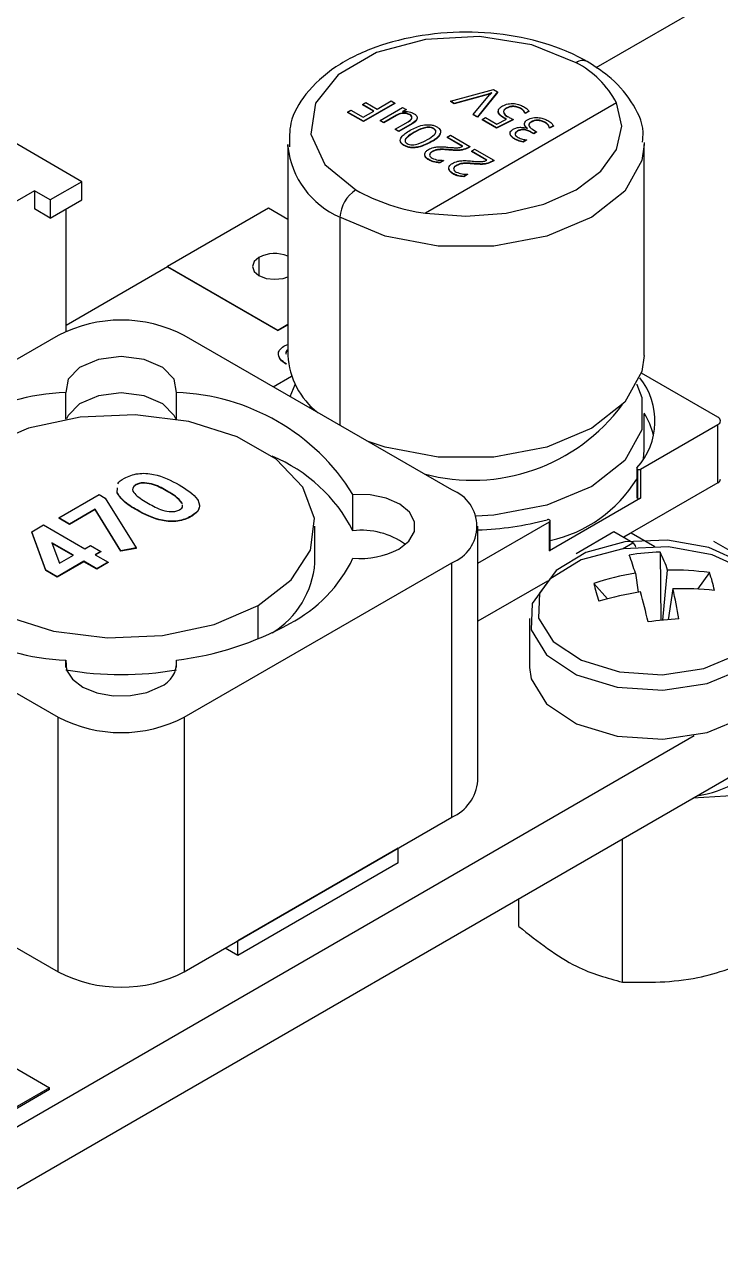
# Model space of a CAD drawing. Header units: millimetres. Extents: x 53 to 380, y 29 to 265.
# Drawn here: x 339 to 346.81, y 99.61 to 113.39 of the extents above; entities that cross this region are included whole.
import ezdxf

# ---------------------------------------------------------------- set-up
doc = ezdxf.new("R2010")
doc.units = ezdxf.units.MM

msp = doc.modelspace()

# ---------------------------------------------------------------- linework, layer by layer
at = {"color": 7, "linetype": 'Continuous', "lineweight": 25}
for p, q in [((345.413, 112.9104), (360.4805, 121.6086)), ((345.413, 112.9104), (358.3591, 120.384)), ((339.6383, 111.6301), (337.9412, 112.6098)), ((343.7765, 112.5343), (344.2603, 112.6632)), ((344.2, 112.6129), (343.8209, 112.5087)), ((344.2, 112.6088), (343.8209, 112.5046)), ((344.3057, 112.6371), (344.0797, 112.3593)), ((344.3057, 112.633), (344.0797, 112.3552)), ((344.2, 112.6129), (344.2, 112.6088)), ((344.2409, 112.626), (344.2399, 112.6266)), ((344.2399, 112.6266), (344.2399, 112.6252)), ((344.2603, 112.6632), (344.3057, 112.6371)), ((344.3057, 112.6371), (344.3057, 112.633)), ((342.7902, 112.4965), (342.8274, 112.518)), ((342.9173, 112.4232), (342.7902, 112.4965)), ((342.7902, 112.4965), (342.7902, 112.4925)), ((342.9138, 112.4212), (342.7902, 112.4925)), ((343.1539, 112.5122), (342.8003, 112.3081)), ((343.1539, 112.5081), (342.8003, 112.304)), ((342.8274, 112.518), (342.9545, 112.4447)), ((342.9545, 112.4447), (343.1127, 112.536)), ((343.1127, 112.536), (343.1539, 112.5122)), ((343.1539, 112.5122), (343.1539, 112.5081)), ((345.6414, 112.5148), (343.496, 111.2763)), ((343.8209, 112.5087), (343.7765, 112.5343)), ((343.7765, 112.5343), (343.7765, 112.5302)), ((343.8209, 112.5046), (343.7765, 112.5302)), ((343.8209, 112.5087), (343.8209, 112.5046)), ((344.0338, 112.3858), (344.2167, 112.6038)), ((342.6217, 112.4112), (342.659, 112.4327)), ((342.6217, 112.4112), (342.6217, 112.4071)), ((342.8003, 112.3081), (342.6217, 112.4112)), ((342.8003, 112.304), (342.6217, 112.4071)), ((342.659, 112.4327), (342.7963, 112.3534)), ((342.7963, 112.3534), (342.9173, 112.4232)), ((342.9887, 112.3175), (343.24, 112.4625)), ((343.1738, 112.3778), (343.029, 112.2942)), ((343.1738, 112.3738), (343.029, 112.2902)), ((343.1738, 112.3778), (343.1738, 112.3738)), ((343.24, 112.4625), (343.2802, 112.4393)), ((343.2802, 112.4393), (343.2405, 112.4164)), ((343.2405, 112.4164), (343.2415, 112.4158)), ((343.2802, 112.4352), (343.2475, 112.4163)), ((343.2802, 112.4393), (343.2802, 112.4352)), ((343.3198, 112.3842), (343.3198, 112.3801)), ((344.0338, 112.3858), (344.0338, 112.3817)), ((344.0797, 112.3593), (344.0338, 112.3858)), ((344.0797, 112.3552), (344.0338, 112.3817)), ((344.0797, 112.3593), (344.0797, 112.3552)), ((344.1324, 112.3289), (344.1696, 112.3504)), ((344.1696, 112.3504), (344.2974, 112.2766)), ((344.2974, 112.2766), (344.4081, 112.3322)), ((344.3745, 112.3502), (344.3745, 112.3462)), ((344.4046, 112.4571), (344.4046, 112.453)), ((344.566, 112.4546), (344.566, 112.4505)), ((344.6575, 112.4228), (344.616, 112.3988)), ((344.6575, 112.4187), (344.616, 112.3947)), ((344.616, 112.3988), (344.616, 112.3947)), ((344.6575, 112.4228), (344.6575, 112.4187)), ((342.8003, 112.3081), (342.8003, 112.304)), ((343.029, 112.2942), (342.9887, 112.3175)), ((342.9887, 112.3175), (342.9887, 112.3134)), ((343.029, 112.2902), (342.9887, 112.3134)), ((343.029, 112.2942), (343.029, 112.2902)), ((343.1573, 112.2202), (343.3011, 112.3032)), ((343.1973, 112.1971), (343.1573, 112.2202)), ((343.1573, 112.2202), (343.1573, 112.2161)), ((343.1973, 112.193), (343.1573, 112.2161)), ((343.3467, 112.2834), (343.1973, 112.1971)), ((343.3467, 112.2793), (343.1973, 112.193)), ((343.1973, 112.1971), (343.1973, 112.193)), ((343.3467, 112.2834), (343.3467, 112.2793)), ((343.5896, 112.2285), (343.5896, 112.2244)), ((344.295, 112.235), (344.1324, 112.3289)), ((344.1324, 112.3289), (344.1324, 112.3248)), ((344.295, 112.2309), (344.1324, 112.3248)), ((344.4821, 112.3291), (344.295, 112.235)), ((344.4821, 112.3251), (344.295, 112.2309)), ((344.295, 112.235), (344.295, 112.2309)), ((344.4821, 112.3291), (344.4821, 112.3251)), ((344.5322, 112.2), (344.5322, 112.1959)), ((344.6402, 112.2289), (344.6412, 112.2295)), ((344.6877, 112.3045), (344.6877, 112.3004)), ((344.7154, 112.2072), (344.7445, 112.1903)), ((344.8377, 112.2977), (344.8377, 112.2936)), ((344.9332, 112.2587), (344.8913, 112.2345)), ((344.9332, 112.2546), (344.8913, 112.2304)), ((344.8913, 112.2345), (344.8913, 112.2304)), ((344.9332, 112.2587), (344.9332, 112.2546)), ((343.3703, 112.186), (343.3703, 112.1819)), ((343.5628, 112.0801), (343.5628, 112.076)), ((343.7424, 112.1295), (343.7796, 112.151)), ((343.9175, 112.0284), (343.7424, 112.1295)), ((343.7424, 112.1295), (343.7424, 112.1254)), ((343.9133, 112.0267), (343.7424, 112.1254)), ((343.7796, 112.151), (343.9967, 112.0257)), ((344.4954, 112.1139), (344.4954, 112.1098)), ((344.6312, 112.1), (344.5944, 112.0787)), ((344.6312, 112.0959), (344.5944, 112.0746)), ((344.5944, 112.0787), (344.5944, 112.0746)), ((344.6312, 112.1), (344.6312, 112.0959)), ((344.712, 112.1715), (344.6843, 112.1875)), ((344.6843, 112.1875), (344.6843, 112.1834)), ((344.712, 112.1674), (344.6843, 112.1834)), ((344.7445, 112.1903), (344.712, 112.1715)), ((344.7445, 112.1862), (344.712, 112.1674)), ((344.712, 112.1715), (344.712, 112.1674)), ((344.7445, 112.1903), (344.7445, 112.1862)), ((345.9514, 112.0708), (345.9518, 112.0475)), ((341.9518, 112.0475), (341.9518, 109.6795)), ((341.9522, 112.0243), (341.9518, 112.0475)), ((343.2559, 112.0397), (343.2559, 112.0357)), ((343.5737, 111.9693), (343.5737, 111.9652)), ((343.7453, 111.9907), (343.7453, 111.9866)), ((343.9967, 112.0257), (343.9793, 112.0156)), ((343.9967, 112.0216), (343.9793, 112.0115)), ((343.9793, 112.0156), (343.9793, 112.0115)), ((343.9967, 112.0257), (343.9967, 112.0216)), ((344.0122, 111.9737), (344.0494, 111.9952)), ((344.1874, 111.8726), (344.0122, 111.9737)), ((344.0122, 111.9737), (344.0122, 111.9697)), ((344.1832, 111.871), (344.0122, 111.9697)), ((344.0494, 111.9952), (344.2665, 111.8699)), ((345.9518, 109.6795), (345.9518, 112.0475)), ((343.5357, 111.8782), (343.5357, 111.8741)), ((343.6992, 111.8698), (343.6575, 111.8457)), ((343.6992, 111.8657), (343.6575, 111.8416)), ((343.6575, 111.8457), (343.6575, 111.8416)), ((343.6992, 111.8698), (343.6992, 111.8657)), ((343.8436, 111.8135), (343.8436, 111.8095)), ((344.0151, 111.8349), (344.0151, 111.8309)), ((344.2665, 111.8699), (344.2491, 111.8598)), ((344.2665, 111.8658), (344.2491, 111.8557)), ((344.2491, 111.8598), (344.2491, 111.8557)), ((344.2665, 111.8699), (344.2665, 111.8658)), ((343.8055, 111.7224), (343.8055, 111.7184)), ((343.969, 111.714), (343.9273, 111.6899)), ((343.969, 111.7099), (343.9273, 111.6858)), ((343.9273, 111.6899), (343.9273, 111.6858)), ((343.969, 111.714), (343.969, 111.7099)), ((339.108, 111.5281), (336.4563, 109.9973)), ((339.2848, 111.426), (339.108, 111.5281)), ((339.108, 111.5281), (339.108, 111.3239)), ((339.6383, 111.6301), (339.2848, 111.426)), ((339.6383, 111.426), (339.6383, 111.6301)), ((339.2848, 111.426), (339.2848, 111.2219)), ((339.2848, 111.2219), (339.6383, 111.426)), ((339.2848, 111.2219), (339.108, 111.3239)), ((339.4615, 109.9496), (339.4615, 111.3239)), ((341.7333, 111.3315), (340.6019, 110.6784)), ((341.9518, 111.2054), (341.7333, 111.3315)), ((340.6019, 110.6784), (341.8394, 109.964)), ((340.6019, 110.6784), (340.6019, 110.6743)), ((340.6019, 110.6743), (339.4615, 110.016)), ((340.6019, 110.6743), (341.8394, 109.96)), ((341.8394, 109.964), (341.9518, 110.029)), ((341.8394, 109.96), (341.9518, 110.0249)), ((339.3741, 109.9047), (336.3688, 108.1699)), ((343.7935, 108.1699), (340.7883, 109.9047)), ((341.8394, 109.964), (341.8394, 109.96)), ((341.9223, 109.7931), (341.9518, 109.8043)), ((341.9346, 109.586), (341.9346, 109.5819)), ((341.7875, 109.3279), (341.993, 109.4465)), ((346.7803, 108.9855), (345.922, 109.4809)), ((341.9793, 109.2171), (342.0335, 109.3529)), ((339.4604, 108.9651), (339.4604, 109.2638)), ((340.7019, 108.9651), (340.7019, 109.2638)), ((345.9518, 108.618), (345.9518, 109.0263)), ((345.9122, 108.4027), (346.7803, 108.9038)), ((346.7803, 108.2506), (346.7803, 108.9038)), ((345.9444, 108.5183), (345.9518, 108.618)), ((345.8695, 108.4129), (345.8695, 108.0863)), ((345.8769, 108.4027), (345.8769, 108.0761)), ((345.9122, 108.4027), (345.9122, 108.0761)), ((340.248, 108.2303), (340.248, 108.2262)), ((346.7803, 108.2506), (345.7196, 107.6383)), ((339.3812, 107.8555), (339.8345, 108.1172)), ((339.8345, 108.1172), (339.9004, 108.0792)), ((339.9004, 108.0792), (340.2478, 107.5185)), ((340.0341, 108.1423), (340.0399, 108.1931)), ((340.0341, 108.1382), (340.0399, 108.189)), ((340.0341, 108.1423), (340.0341, 108.1382)), ((340.6054, 108.1537), (340.6054, 108.1496)), ((342.6831, 107.7117), (342.6831, 108.12)), ((345.9122, 108.0761), (344.8906, 107.4863)), ((339.7886, 107.9546), (339.4991, 107.7875)), ((339.7886, 107.9505), (339.4991, 107.7834)), ((340.0787, 107.4862), (339.7886, 107.9546)), ((339.7886, 107.9546), (339.7886, 107.9505)), ((340.0787, 107.4822), (339.7886, 107.9505)), ((340.2585, 107.9457), (340.2585, 107.9416)), ((340.7664, 108.0204), (340.7664, 108.0164)), ((340.7704, 107.9867), (340.7689, 107.9981)), ((339.4991, 107.7875), (339.3812, 107.8555)), ((339.3812, 107.8555), (339.3812, 107.8514)), ((339.4991, 107.7834), (339.3812, 107.8514)), ((339.4991, 107.7875), (339.4991, 107.7834)), ((340.865, 107.8747), (340.865, 107.8706)), ((344.0864, 107.3487), (344.8906, 107.8129)), ((344.8906, 107.4863), (344.8906, 107.8129)), ((344.8979, 107.4965), (344.8979, 107.8232)), ((339.0767, 107.7006), (339.209, 107.777)), ((339.2346, 107.2703), (339.0767, 107.7006)), ((339.0767, 107.7006), (339.0767, 107.6966)), ((339.2346, 107.2662), (339.0767, 107.6966)), ((339.209, 107.777), (339.6713, 107.5101)), ((342.2562, 107.3534), (342.2562, 107.7617)), ((344.0864, 104.9038), (344.0864, 107.7617)), ((345.6135, 107.6995), (345.1893, 107.4546)), ((345.8257, 107.5771), (345.6135, 107.6995)), ((345.7196, 107.6383), (345.808, 107.6893)), ((345.808, 107.6893), (346.0737, 107.5359)), ((339.5444, 107.4368), (339.3038, 107.5758)), ((339.3038, 107.5758), (339.3879, 107.3465)), ((339.5409, 107.4348), (339.3057, 107.5706)), ((339.6713, 107.5101), (339.7348, 107.5467)), ((339.7348, 107.5467), (339.8526, 107.4787)), ((340.2478, 107.5185), (340.0787, 107.4862)), ((340.2478, 107.5144), (340.0787, 107.4822)), ((340.2478, 107.5185), (340.2478, 107.5144)), ((346.7324, 107.5952), (346.9421, 107.4741)), ((339.3879, 107.3465), (339.5444, 107.4368)), ((339.8526, 107.4787), (339.7892, 107.4421)), ((339.7892, 107.4421), (339.9342, 107.3583)), ((339.8526, 107.4746), (339.7927, 107.44)), ((339.8526, 107.4787), (339.8526, 107.4746)), ((340.0787, 107.4862), (340.0787, 107.4822)), ((346.1316, 107.4715), (346.1388, 106.7054)), ((336.3688, 107.3535), (339.3741, 105.6186)), ((339.3631, 107.1961), (339.2346, 107.2703)), ((339.2346, 107.2703), (339.2346, 107.2662)), ((339.3631, 107.192), (339.2346, 107.2662)), ((339.6623, 107.3688), (339.3631, 107.1961)), ((339.6623, 107.3647), (339.3631, 107.192)), ((339.8073, 107.2851), (339.6623, 107.3688)), ((339.6623, 107.3688), (339.6623, 107.3647)), ((339.8073, 107.281), (339.6623, 107.3647)), ((339.9342, 107.3583), (339.8073, 107.2851)), ((339.9342, 107.3543), (339.8073, 107.281)), ((339.8073, 107.2851), (339.8073, 107.281)), ((339.9342, 107.3583), (339.9342, 107.3543)), ((340.7883, 105.6186), (343.7935, 107.3535)), ((343.7935, 104.4956), (343.7935, 107.3535)), ((345.8536, 107.2343), (345.8834, 107.0206)), ((346.1611, 106.7076), (346.216, 107.2684)), ((346.6849, 107.2415), (346.5499, 107.0576)), ((339.3631, 107.1961), (339.3631, 107.192)), ((344.8657, 107.1453), (344.0864, 106.6954)), ((345.3875, 107.1196), (345.5416, 106.9479)), ((346.275, 107.0592), (346.2205, 106.713)), ((344.6643, 106.7277), (344.6643, 106.1779)), ((333.9728, 97.479), (349.2463, 106.2962)), ((339.4604, 106.1753), (339.4604, 106.2596)), ((340.7019, 106.1753), (340.7019, 106.2596)), ((339.3741, 102.7607), (339.3741, 105.6186)), ((340.7883, 105.6186), (340.7883, 102.7607)), ((335.1042, 98.8262), (346.513, 105.4124)), ((347.2291, 104.7536), (346.4978, 104.7095)), ((340.7883, 102.7607), (343.7935, 104.4956)), ((345.7094, 102.6451), (345.7094, 104.2544)), ((337.0765, 104.0871), (339.3741, 102.7607)), ((343.1924, 104.1486), (341.3893, 103.1077)), ((343.1924, 103.9853), (343.1924, 104.1486)), ((343.1924, 103.9853), (341.3893, 102.9444)), ((344.5446, 103.2699), (344.5446, 103.582)), ((341.3893, 102.9444), (341.3893, 103.1077)), ((341.3893, 102.9444), (341.2479, 103.026)), ((338.8451, 101.7079), (339.2761, 101.4591)), ((339.2761, 101.4591), (338.3922, 100.9489)), ((339.2761, 101.4387), (339.2761, 101.4591)), ((339.2761, 101.4387), (338.3922, 100.9284))]:
    msp.add_line(p, q, dxfattribs=at)
at = {"color": 8, "linetype": 'Continuous', "lineweight": 25}
for p, q in [((342.5376, 111.2311), (342.5376, 108.8949)), ((341.6272, 110.7804), (341.6272, 110.5763)), ((345.872, 109.3565), (345.872, 109.3494)), ((342.2143, 109.0815), (342.1943, 109.1285)), ((345.7084, 107.5094), (345.8257, 107.5771)), ((341.6191, 106.4982), (341.6191, 106.8738))]:
    msp.add_line(p, q, dxfattribs=at)
at = {"color": 7, "linetype": 'Continuous', "lineweight": 25, "flags": 128}
for points in [[(345.1893, 112.966), (344.6914, 113.1672), (344.1044, 113.2581), (343.4989, 113.2275), (342.9481, 113.0792), (342.5183, 112.8311), (342.2615, 112.5131), (342.2085, 112.1636), (342.3658, 111.8247), (342.7144, 111.5373)], [(343.496, 111.2763), (343.9496, 111.2414), (344.4033, 111.2756), (344.8262, 111.3765), (345.1893, 111.5373), (345.4678, 111.7469), (345.6426, 111.991), (345.7018, 112.253), (345.6414, 112.5148)], [(341.6272, 110.7804), (341.573, 110.7336), (341.554, 110.6784), (341.573, 110.6232), (341.6272, 110.5763), (341.7083, 110.5451), (341.804, 110.5341), (341.8997, 110.5451), (341.9518, 110.562)], [(340.7019, 109.2638), (340.6773, 109.4142), (340.5482, 109.5457), (340.3371, 109.6351), (340.0812, 109.6667), (339.8252, 109.6351), (339.6141, 109.5457), (339.485, 109.4142), (339.4604, 109.2638)], [(345.9518, 109.6795), (345.9272, 109.4989), (345.7339, 109.1554), (345.3661, 108.8631), (344.8598, 108.6508), (344.2647, 108.5392), (343.639, 108.5392), (343.0439, 108.6508), (342.8425, 108.7189)], [(345.8701, 109.3529), (345.9272, 109.2069), (345.9272, 108.8457), (345.7339, 108.5021), (345.3661, 108.2099), (344.8598, 107.9976), (344.2647, 107.886), (344.0674, 107.8737)], [(340.6948, 108.9663), (340.6773, 109.0059), (340.5482, 109.1374), (340.3371, 109.2268), (340.0812, 109.2584), (339.8252, 109.2268), (339.6141, 109.1374), (339.485, 109.0059), (339.4676, 108.9663)], [(341.6191, 106.8738), (341.9901, 107.1599), (342.2065, 107.4948), (342.2506, 107.8512), (342.119, 108.2005), (341.8223, 108.5141), (341.3846, 108.7668), (340.8412, 108.9381), (340.2363, 109.0141), (339.6188, 108.9886), (339.0388, 108.8637), (338.5432, 108.6495)], [(338.5432, 108.6495), (338.1722, 108.3634), (337.9559, 108.0286), (337.9117, 107.6721), (338.0433, 107.3229), (338.34, 107.0092), (338.7777, 106.7565), (339.3211, 106.5852), (339.926, 106.5093), (340.5435, 106.5348), (341.1235, 106.6597), (341.6191, 106.8738)], [(345.872, 108.4191), (345.8706, 108.4171), (345.8698, 108.4149), (345.8696, 108.4127), (345.8699, 108.4105), (345.8709, 108.4083), (345.8724, 108.4063), (345.8744, 108.4044), (345.8769, 108.4027)], [(343.1981, 107.5065), (343.3116, 107.5963), (343.3725, 107.7017), (343.3749, 107.8128), (343.3186, 107.919), (343.209, 108.0103), (343.0565, 108.0781), (342.8755, 108.1158), (342.6831, 108.12)], [(344.8906, 107.8129), (344.8956, 107.8171), (344.8978, 107.8219), (344.897, 107.8269), (344.8933, 107.8315), (344.8872, 107.835), (344.8793, 107.8371), (344.8706, 107.8375), (344.8622, 107.8362)], [(344.6825, 106.5979), (344.857, 106.3185), (345.1946, 106.0944), (345.6497, 105.9558), (346.1607, 105.9215), (346.6588, 105.996), (347.0765, 106.1694), (347.3575, 106.4182), (347.4639, 106.7088), (347.3813, 107.0019), (347.1208, 107.258), (346.7176, 107.4426), (346.2262, 107.5305), (345.7129, 107.5101), (345.2471, 107.384), (344.8917, 107.1692), (344.6946, 106.8949), (344.6825, 106.5979)], [(344.7667, 106.7309), (344.9306, 106.4685), (345.2476, 106.258), (345.675, 106.1279), (346.1548, 106.0956), (346.6225, 106.1656), (347.0148, 106.3284), (347.2787, 106.5621), (347.3786, 106.8349), (347.301, 107.1102), (347.0564, 107.3507), (346.6778, 107.524), (346.2163, 107.6066), (345.7343, 107.5874), (345.2969, 107.469), (344.9631, 107.2673), (344.7781, 107.0097), (344.7667, 106.7309)], [(339.4604, 106.2596), (339.4677, 106.1485), (339.533, 106.0441), (339.6504, 105.956), (339.8086, 105.8927), (339.9927, 105.8603), (340.1851, 105.8616), (340.3677, 105.8968), (340.5231, 105.9623)], [(344.6643, 106.1779), (344.6825, 106.0481), (344.857, 105.7687), (345.1946, 105.5446), (345.6497, 105.406), (346.1607, 105.3717), (346.6588, 105.4462), (347.0765, 105.6196), (347.3575, 105.8684), (347.4639, 106.159), (347.4643, 106.1779)]]:
    msp.add_lwpolyline(points, dxfattribs=at)
at = {"color": 8, "linetype": 'Continuous', "lineweight": 25, "flags": 128}
msp.add_lwpolyline([(345.9518, 112.0475), (345.9272, 111.8669), (345.7339, 111.5233), (345.3661, 111.2311), (344.8598, 111.0188), (344.2647, 110.9072), (343.639, 110.9072), (343.0439, 111.0188), (342.5376, 111.2311)], dxfattribs=at)
at = {"color": 8, "linetype": 'Continuous', "lineweight": 25}
for centre, radius, start, end in [((345.2625, 112.8638), 0.1258, 65.7095, 125.61486), ((342.9261, 112.1304), 0.9796, 186.22108, 246.6364), ((344.0235, 110.3758), 2.0972, 255.02698, 323.5033)]:
    msp.add_arc(centre, radius, start, end, dxfattribs=at)
at = {"color": 7, "linetype": 'Continuous', "lineweight": 25}
for centre, radius, start, end in [((344.69, 112.0136), 1.0754, 27.7826, 62.33766), ((342.9214, 111.2136), 0.3842, 122.60562, 177.39438), ((343.8144, 113.5304), 2.2765, 241.10542, 261.95977), ((341.8052, 110.4329), 0.3905, 67.94, 117.11621), ((340.0812, 108.54), 1.537, 62.60968, 117.39032), ((342.8238, 109.7286), 0.8734, 183.21814, 232.13079), ((345.294, 108.943), 0.7801, 317.80995, 38.53459), ((339.544, 106.8311), 2.4341, 91.96706, 148.02756), ((340.6183, 106.8311), 2.4341, 31.97242, 88.03296), ((345.2339, 108.5814), 0.848, 13.63941, 32.15014), ((346.7648, 108.9447), 0.0437, 290.78199, 69.21986), ((341.0945, 106.8987), 1.7846, 27.10369, 67.48653), ((345.8946, 108.4368), 0.0384, 242.60861, 297.39386), ((344.5603, 109.106), 1.5426, 282.64287, 328.07446), ((346.7595, 108.2964), 0.0503, 294.37212, 354.30644), ((343.6385, 107.7617), 0.4366, 290.78336, 69.21664), ((345.8819, 108.0874), 0.0124, 185.16608, 246.17202), ((345.8946, 108.1102), 0.0384, 242.60861, 297.39386), ((343.9689, 111.1639), 3.4456, 271.95383, 285.02641), ((342.7799, 106.8812), 0.8362, 53.98695, 96.6412), ((345.7828, 107.5112), 0.0786, 11.82658, 56.98673), ((339.544, 108.6922), 2.4341, 211.97241, 268.03296), ((341.2353, 108.0947), 1.6045, 297.3609, 334.47488), ((342.7649, 108.3316), 0.9318, 264.96458, 297.70124), ((344.8861, 107.4973), 0.0119, 292.44239, 356.23903), ((346.1736, 105.1683), 2.3036, 91.04534, 99.68801), ((342.7931, 106.3358), 3.1897, 16.36142, 20.23507), ((345.0253, 106.8924), 1.2486, 17.52217, 27.62986), ((341.2466, 107.4297), 1.0125, 301.6504, 355.67864), ((346.3083, 104.3825), 2.8879, 99.05813, 108.59326), ((346.2962, 104.565), 2.7045, 81.73765, 91.69926), ((345.662, 106.8455), 1.0969, 10.32035, 21.16485), ((347.4385, 107.5901), 2.1042, 192.91884, 198.56578), ((346.4122, 103.6964), 3.366, 98.53478, 106.72048), ((333.1597, 103.6324), 13.1965, 13.39766, 14.89793), ((346.3948, 103.982), 3.0795, 83.54256, 92.22938), ((341.6436, 105.9527), 4.7617, 9.30362, 13.43612), ((346.8415, 99.5572), 7.1827, 93.98194, 96.75141), ((340.2735, 109.7608), 3.5273, 276.97635, 298.79867), ((340.0812, 109.7972), 3.6996, 260.34118, 279.65875), ((340.4102, 106.2326), 0.293, 292.67397, 5.28215), ((340.0812, 106.9833), 1.537, 242.60963, 297.39037), ((346.3513, 106.0036), 1.2823, 278.60584, 321.38878), ((343.5859, 104.9537), 0.5029, 294.37409, 354.30583), ((340.0812, 104.1254), 1.537, 242.60963, 297.39037)]:
    msp.add_arc(centre, radius, start, end, dxfattribs=at)
for points, knots in [([(345.3143, 112.9784), (345.2375, 113.0187), (345.0166, 113.1348), (344.5809, 113.2622), (344.0214, 113.3234), (343.4544, 113.2863), (342.9251, 113.1537), (342.4699, 112.9306), (342.1496, 112.6377), (341.965, 112.3202), (341.9688, 112.1105), (341.9704, 112.0202)], [0, 0, 0, 0, 0.06556514, 0.1885822, 0.31133247, 0.43400873, 0.55724722, 0.68178316, 0.80826404, 0.91735441, 1, 1, 1, 1]), ([(345.9333, 112.0748), (345.9373, 112.1123), (345.9544, 112.27), (345.8189, 112.5376), (345.5951, 112.7993), (345.3942, 112.9274), (345.3143, 112.9784)], [0, 0, 0, 0, 0.1042049, 0.4394053, 0.7767673, 1, 1, 1, 1]), ([(344.2399, 112.6266), (344.2328, 112.6237), (344.2201, 112.6186), (344.2061, 112.6146), (344.2, 112.6129)], [0, 0, 0, 0, 0.5599624, 1, 1, 1, 1]), ([(344.2336, 112.6201), (344.2285, 112.6181), (344.2178, 112.6138), (344.2061, 112.6105), (344.2, 112.6088)], [0, 0, 0, 0, 0.4745409, 1, 1, 1, 1]), ([(344.2167, 112.6038), (344.2207, 112.6081), (344.2279, 112.6159), (344.2369, 112.6229), (344.2409, 112.626)], [0, 0, 0, 0, 0.55982133, 1, 1, 1, 1]), ([(344.3745, 112.3502), (344.3588, 112.3606), (344.3275, 112.3813), (344.3096, 112.4197), (344.3247, 112.455), (344.3491, 112.4715), (344.3613, 112.4797)], [0, 0, 0, 0, 0.2806864, 0.5598326, 0.7795376, 1, 1, 1, 1]), ([(344.3613, 112.4797), (344.3811, 112.4888), (344.4205, 112.5071), (344.494, 112.5093), (344.5547, 112.4957), (344.5842, 112.4806), (344.599, 112.4731)], [0, 0, 0, 0, 0.2795857, 0.5584476, 0.7790218, 1, 1, 1, 1]), ([(344.566, 112.4546), (344.5529, 112.4609), (344.5268, 112.4736), (344.4784, 112.4789), (344.4352, 112.4722), (344.4148, 112.4621), (344.4046, 112.4571)], [0, 0, 0, 0, 0.2802606, 0.559381, 0.7794519, 1, 1, 1, 1]), ([(344.566, 112.4505), (344.5529, 112.4568), (344.5268, 112.4696), (344.4784, 112.4748), (344.4352, 112.4681), (344.4148, 112.458), (344.4046, 112.453)], [0, 0, 0, 0, 0.2802606, 0.559381, 0.7794519, 1, 1, 1, 1]), ([(344.599, 112.4731), (344.613, 112.4648), (344.638, 112.4501), (344.6516, 112.4311), (344.6575, 112.4228)], [0, 0, 0, 0, 0.56084849, 1, 1, 1, 1]), ([(343.3198, 112.3842), (343.3074, 112.3897), (343.2828, 112.4006), (343.2377, 112.4003), (343.2008, 112.3918), (343.1828, 112.3825), (343.1738, 112.3778)], [0, 0, 0, 0, 0.27907253, 0.55839983, 0.77893849, 1, 1, 1, 1]), ([(343.3198, 112.3801), (343.3074, 112.3856), (343.2828, 112.3965), (343.2377, 112.3962), (343.2008, 112.3877), (343.1828, 112.3784), (343.1738, 112.3738)], [0, 0, 0, 0, 0.27907253, 0.55839983, 0.77893849, 1, 1, 1, 1]), ([(343.2415, 112.4158), (343.2537, 112.4173), (343.278, 112.4202), (343.3231, 112.4157), (343.3481, 112.4038), (343.3634, 112.3966)], [0, 0, 0, 0, 0.2807686, 0.5610597, 1, 1, 1, 1]), ([(343.3011, 112.3032), (343.3113, 112.3096), (343.3317, 112.3223), (343.3492, 112.3453), (343.3433, 112.3686), (343.3276, 112.379), (343.3198, 112.3842)], [0, 0, 0, 0, 0.2812734, 0.5607278, 0.7797573, 1, 1, 1, 1]), ([(343.3011, 112.2991), (343.3118, 112.3054), (343.332, 112.3173), (343.3401, 112.3333), (343.344, 112.3408)], [0, 0, 0, 0, 0.5310526, 1, 1, 1, 1]), ([(343.3428, 112.3541), (343.3424, 112.3573), (343.3409, 112.3675), (343.3283, 112.375), (343.3198, 112.3801)], [0, 0, 0, 0, 0.3183434, 1, 1, 1, 1]), ([(343.3634, 112.3966), (343.3728, 112.3906), (343.3916, 112.3785), (343.4067, 112.3552), (343.4012, 112.319), (343.3692, 112.2981), (343.3467, 112.2834)], [0, 0, 0, 0, 0.1876211, 0.3746024, 0.5613579, 1, 1, 1, 1]), ([(343.4013, 112.3336), (343.4011, 112.3313), (343.3993, 112.31), (343.3715, 112.2938), (343.3467, 112.2793)], [0, 0, 0, 0, 0.1083714, 1, 1, 1, 1]), ([(344.3745, 112.3462), (344.3593, 112.3565), (344.329, 112.377), (344.3093, 112.4085), (344.3175, 112.4246), (344.319, 112.4276)], [0, 0, 0, 0, 0.4499179, 0.8973669, 1, 1, 1, 1]), ([(344.4046, 112.4571), (344.3933, 112.4491), (344.3709, 112.4332), (344.3712, 112.3942), (344.4012, 112.3741), (344.4196, 112.3618)], [0, 0, 0, 0, 0.2805568, 0.5600305, 1, 1, 1, 1]), ([(344.4046, 112.453), (344.3933, 112.445), (344.3709, 112.4291), (344.3712, 112.3902), (344.4012, 112.37), (344.4196, 112.3577)], [0, 0, 0, 0, 0.2805568, 0.5600305, 1, 1, 1, 1]), ([(344.4081, 112.3322), (344.4017, 112.3355), (344.3903, 112.3414), (344.3793, 112.3475), (344.3745, 112.3502)], [0, 0, 0, 0, 0.5600312, 1, 1, 1, 1]), ([(344.4042, 112.3302), (344.3991, 112.3328), (344.389, 112.338), (344.3793, 112.3435), (344.3745, 112.3462)], [0, 0, 0, 0, 0.50169867, 1, 1, 1, 1]), ([(344.4196, 112.3618), (344.4309, 112.3555), (344.4511, 112.3442), (344.4727, 112.3337), (344.4821, 112.3291)], [0, 0, 0, 0, 0.5600157, 1, 1, 1, 1]), ([(344.616, 112.3988), (344.6105, 112.4104), (344.6007, 112.4311), (344.5766, 112.4474), (344.566, 112.4546)], [0, 0, 0, 0, 0.5599013, 1, 1, 1, 1]), ([(344.616, 112.3947), (344.6105, 112.4063), (344.6007, 112.427), (344.5766, 112.4433), (344.566, 112.4505)], [0, 0, 0, 0, 0.5599013, 1, 1, 1, 1]), ([(344.6423, 112.3258), (344.6616, 112.3345), (344.7003, 112.3518), (344.7714, 112.3514), (344.8291, 112.3374), (344.8576, 112.3229), (344.8718, 112.3156)], [0, 0, 0, 0, 0.2791981, 0.5581294, 0.7789089, 1, 1, 1, 1]), ([(343.2559, 112.0397), (343.2465, 112.0459), (343.2279, 112.0581), (343.2132, 112.0815), (343.2132, 112.1061), (343.2375, 112.153), (343.2861, 112.1833), (343.325, 112.2075)], [0, 0, 0, 0, 0.1253052, 0.2503499, 0.37546, 0.5008109, 1, 1, 1, 1]), ([(343.325, 112.2075), (343.3685, 112.2301), (343.4337, 112.264), (343.5381, 112.2728), (343.5933, 112.2614), (343.6151, 112.2505), (343.6261, 112.245)], [0, 0, 0, 0, 0.4998262, 0.7489518, 0.8743827, 1, 1, 1, 1]), ([(343.5896, 112.2285), (343.5813, 112.2324), (343.5646, 112.2404), (343.5208, 112.2446), (343.4482, 112.2287), (343.4015, 112.2031), (343.3703, 112.186)], [0, 0, 0, 0, 0.1250083, 0.2498819, 0.4989642, 1, 1, 1, 1]), ([(343.5896, 112.2244), (343.5813, 112.2284), (343.5646, 112.2364), (343.5208, 112.2405), (343.4482, 112.2246), (343.4015, 112.199), (343.3703, 112.1819)], [0, 0, 0, 0, 0.1250083, 0.2498819, 0.4989642, 1, 1, 1, 1]), ([(343.5197, 112.1029), (343.549, 112.1207), (343.5929, 112.1474), (343.6187, 112.1894), (343.6102, 112.2142), (343.5964, 112.2237), (343.5896, 112.2285)], [0, 0, 0, 0, 0.500953, 0.7499413, 0.8748936, 1, 1, 1, 1]), ([(343.6261, 112.245), (343.6351, 112.239), (343.6531, 112.227), (343.6713, 112.1966), (343.6562, 112.1395), (343.6002, 112.1039), (343.5628, 112.0801)], [0, 0, 0, 0, 0.1255808, 0.2510151, 0.5001164, 1, 1, 1, 1]), ([(343.6113, 112.2003), (343.6105, 112.2034), (343.608, 112.2127), (343.5969, 112.2197), (343.5896, 112.2244)], [0, 0, 0, 0, 0.3369389, 1, 1, 1, 1]), ([(344.4954, 112.1139), (344.483, 112.1223), (344.4581, 112.1389), (344.444, 112.1694), (344.4527, 112.1981), (344.4718, 112.2115), (344.4813, 112.2182)], [0, 0, 0, 0, 0.28055404, 0.56008015, 0.77990191, 1, 1, 1, 1]), ([(344.4813, 112.2182), (344.4937, 112.2244), (344.5182, 112.2367), (344.5774, 112.2449), (344.6164, 112.235), (344.6402, 112.2289)], [0, 0, 0, 0, 0.2811112, 0.5611724, 1, 1, 1, 1]), ([(344.5322, 112.2), (344.5231, 112.194), (344.505, 112.1822), (344.5012, 112.159), (344.5164, 112.1405), (344.5308, 112.1315), (344.538, 112.1269)], [0, 0, 0, 0, 0.280472, 0.5581021, 0.7786787, 1, 1, 1, 1]), ([(344.5322, 112.1959), (344.522, 112.19), (344.5081, 112.182), (344.5075, 112.1711), (344.5073, 112.1682)], [0, 0, 0, 0, 0.7280114, 1, 1, 1, 1]), ([(344.6843, 112.1875), (344.6723, 112.1939), (344.6484, 112.2067), (344.6055, 112.2179), (344.5617, 112.2146), (344.542, 112.2049), (344.5322, 112.2)], [0, 0, 0, 0, 0.2813833, 0.5608775, 0.7797906, 1, 1, 1, 1]), ([(344.6843, 112.1834), (344.6723, 112.1898), (344.6484, 112.2026), (344.6055, 112.2138), (344.5617, 112.2105), (344.542, 112.2008), (344.5322, 112.1959)], [0, 0, 0, 0, 0.2813833, 0.5608775, 0.7797906, 1, 1, 1, 1]), ([(344.6412, 112.2295), (344.6315, 112.2378), (344.6123, 112.2543), (344.6052, 112.2825), (344.6161, 112.3078), (344.6335, 112.3198), (344.6423, 112.3258)], [0, 0, 0, 0, 0.28032216, 0.55976553, 0.77984393, 1, 1, 1, 1]), ([(344.6412, 112.2254), (344.6308, 112.2336), (344.6145, 112.2465), (344.6124, 112.2621), (344.6116, 112.2678)], [0, 0, 0, 0, 0.6383024, 1, 1, 1, 1]), ([(344.6877, 112.3045), (344.6772, 112.2971), (344.6614, 112.2861), (344.6571, 112.2672), (344.6649, 112.2393), (344.693, 112.2214), (344.7154, 112.2072)], [0, 0, 0, 0, 0.2496377, 0.3752404, 0.500906, 1, 1, 1, 1]), ([(344.6877, 112.3004), (344.6765, 112.2931), (344.6627, 112.2842), (344.6606, 112.2727), (344.6602, 112.2706)], [0, 0, 0, 0, 0.81211599, 1, 1, 1, 1]), ([(344.8377, 112.2977), (344.8258, 112.3037), (344.8019, 112.3158), (344.7579, 112.3229), (344.7165, 112.3184), (344.6973, 112.3091), (344.6877, 112.3045)], [0, 0, 0, 0, 0.280655, 0.5600609, 0.7798175, 1, 1, 1, 1]), ([(344.8377, 112.2936), (344.8258, 112.2996), (344.8019, 112.3117), (344.7579, 112.3188), (344.7165, 112.3143), (344.6973, 112.305), (344.6877, 112.3004)], [0, 0, 0, 0, 0.280655, 0.5600609, 0.7798175, 1, 1, 1, 1]), ([(344.8913, 112.2345), (344.8863, 112.2478), (344.8774, 112.2715), (344.8499, 112.2897), (344.8377, 112.2977)], [0, 0, 0, 0, 0.5593691, 1, 1, 1, 1]), ([(344.8913, 112.2304), (344.8863, 112.2437), (344.8774, 112.2674), (344.8499, 112.2856), (344.8377, 112.2936)], [0, 0, 0, 0, 0.5593691, 1, 1, 1, 1]), ([(344.8718, 112.3156), (344.887, 112.3063), (344.9142, 112.2896), (344.9274, 112.2682), (344.9332, 112.2587)], [0, 0, 0, 0, 0.5604893, 1, 1, 1, 1]), ([(343.2559, 112.0357), (343.2469, 112.0418), (343.2288, 112.054), (343.2157, 112.0697), (343.2156, 112.078), (343.2156, 112.0782)], [0, 0, 0, 0, 0.4941807, 0.9873338, 1, 1, 1, 1]), ([(343.5628, 112.0801), (343.5183, 112.0568), (343.4627, 112.0276), (343.3767, 112.0139), (343.332, 112.0141), (343.2894, 112.0229), (343.267, 112.0341), (343.2559, 112.0397)], [0, 0, 0, 0, 0.4989919, 0.6243955, 0.7495934, 0.8747213, 1, 1, 1, 1]), ([(343.5628, 112.076), (343.5183, 112.0527), (343.4627, 112.0236), (343.3767, 112.0098), (343.332, 112.01), (343.2894, 112.0188), (343.267, 112.03), (343.2559, 112.0357)], [0, 0, 0, 0, 0.4989919, 0.6243955, 0.7495934, 0.8747213, 1, 1, 1, 1]), ([(343.3703, 112.1819), (343.3408, 112.1637), (343.2967, 112.1364), (343.2635, 112.0957), (343.2694, 112.0791), (343.2709, 112.0748)], [0, 0, 0, 0, 0.5994736, 0.8977396, 1, 1, 1, 1]), ([(343.3703, 112.186), (343.3401, 112.1677), (343.295, 112.1402), (343.2646, 112.0983), (343.2695, 112.0723), (343.2834, 112.0624), (343.2904, 112.0574)], [0, 0, 0, 0, 0.5010824, 0.7503942, 0.8751405, 1, 1, 1, 1]), ([(343.2904, 112.0574), (343.2991, 112.0532), (343.3166, 112.0449), (343.3627, 112.0411), (343.4381, 112.0582), (343.4871, 112.085), (343.5197, 112.1029)], [0, 0, 0, 0, 0.124965, 0.2497893, 0.4989486, 1, 1, 1, 1]), ([(343.6596, 112.1739), (343.6588, 112.1669), (343.6545, 112.1283), (343.604, 112.0996), (343.5628, 112.076)], [0, 0, 0, 0, 0.1809513, 1, 1, 1, 1]), ([(344.4954, 112.1098), (344.4833, 112.1181), (344.4591, 112.1347), (344.4438, 112.1603), (344.4495, 112.1741), (344.4508, 112.1772)], [0, 0, 0, 0, 0.4370746, 0.8725477, 1, 1, 1, 1]), ([(344.5944, 112.0787), (344.5738, 112.0833), (344.537, 112.0916), (344.5081, 112.1071), (344.4954, 112.1139)], [0, 0, 0, 0, 0.559291, 1, 1, 1, 1]), ([(344.5944, 112.0746), (344.5738, 112.0792), (344.537, 112.0875), (344.5081, 112.103), (344.4954, 112.1098)], [0, 0, 0, 0, 0.559291, 1, 1, 1, 1]), ([(344.538, 112.1269), (344.5535, 112.1196), (344.5811, 112.1065), (344.6159, 112.102), (344.6312, 112.1)], [0, 0, 0, 0, 0.5592916, 1, 1, 1, 1]), ([(343.5357, 111.8782), (343.5224, 111.8873), (343.4957, 111.9055), (343.4838, 111.9393), (343.4977, 111.9696), (343.5188, 111.9838), (343.5294, 111.9909)], [0, 0, 0, 0, 0.28032411, 0.55943916, 0.77950916, 1, 1, 1, 1]), ([(343.5357, 111.8741), (343.5215, 111.8831), (343.4983, 111.8978), (343.4943, 111.9173), (343.4927, 111.9248)], [0, 0, 0, 0, 0.6147052, 1, 1, 1, 1]), ([(343.5294, 111.9909), (343.5487, 112.0003), (343.5806, 112.0156), (343.6375, 112.0228), (343.6859, 112.0227), (343.7178, 112.02), (343.7337, 112.0186)], [0, 0, 0, 0, 0.33880441, 0.55888283, 0.77932863, 1, 1, 1, 1]), ([(343.5737, 111.9693), (343.5648, 111.9632), (343.5469, 111.9511), (343.5405, 111.9281), (343.5518, 111.9083), (343.566, 111.8989), (343.5732, 111.8942)], [0, 0, 0, 0, 0.2801729, 0.5590858, 0.779191, 1, 1, 1, 1]), ([(343.5737, 111.9652), (343.564, 111.9592), (343.5491, 111.9499), (343.5473, 111.9375), (343.5467, 111.9331)], [0, 0, 0, 0, 0.6468522, 1, 1, 1, 1]), ([(343.7453, 111.9907), (343.7246, 111.9923), (343.6907, 111.995), (343.6429, 111.9927), (343.6041, 111.9848), (343.5839, 111.9745), (343.5737, 111.9693)], [0, 0, 0, 0, 0.3403141, 0.5603714, 0.7800852, 1, 1, 1, 1]), ([(343.7453, 111.9866), (343.7246, 111.9882), (343.6907, 111.9909), (343.6429, 111.9886), (343.6041, 111.9807), (343.5839, 111.9704), (343.5737, 111.9652)], [0, 0, 0, 0, 0.3403141, 0.5603714, 0.7800852, 1, 1, 1, 1]), ([(343.7337, 112.0186), (343.7554, 112.0165), (343.791, 112.0131), (343.8405, 112.0102), (343.8845, 112.0123), (343.9066, 112.023), (343.9175, 112.0284)], [0, 0, 0, 0, 0.3409735, 0.5614511, 0.7809395, 1, 1, 1, 1]), ([(343.9793, 112.0156), (343.9571, 112.0049), (343.9206, 111.9873), (343.8542, 111.9834), (343.7997, 111.9861), (343.7634, 111.9892), (343.7453, 111.9907)], [0, 0, 0, 0, 0.3381152, 0.5582844, 0.7790792, 1, 1, 1, 1]), ([(343.9793, 112.0115), (343.9571, 112.0008), (343.9206, 111.9832), (343.8542, 111.9793), (343.7997, 111.9821), (343.7634, 111.9851), (343.7453, 111.9866)], [0, 0, 0, 0, 0.3381152, 0.5582844, 0.7790792, 1, 1, 1, 1]), ([(343.6575, 111.8457), (343.6315, 111.8479), (343.5851, 111.8519), (343.5508, 111.8702), (343.5357, 111.8782)], [0, 0, 0, 0, 0.5586672, 1, 1, 1, 1]), ([(343.6575, 111.8416), (343.6315, 111.8438), (343.5851, 111.8478), (343.5508, 111.8661), (343.5357, 111.8741)], [0, 0, 0, 0, 0.5586672, 1, 1, 1, 1]), ([(343.5732, 111.8942), (343.5945, 111.8857), (343.6327, 111.8706), (343.6788, 111.87), (343.6992, 111.8698)], [0, 0, 0, 0, 0.5579941, 1, 1, 1, 1]), ([(343.8055, 111.7224), (343.7922, 111.7316), (343.7655, 111.7498), (343.7536, 111.7835), (343.7675, 111.8138), (343.7886, 111.8281), (343.7992, 111.8352)], [0, 0, 0, 0, 0.2803313, 0.5594452, 0.7795101, 1, 1, 1, 1]), ([(343.7992, 111.8352), (343.8185, 111.8445), (343.8504, 111.8599), (343.9073, 111.867), (343.9557, 111.8669), (343.9876, 111.8642), (344.0035, 111.8628)], [0, 0, 0, 0, 0.33880415, 0.55888783, 0.77933448, 1, 1, 1, 1]), ([(343.8436, 111.8135), (343.8346, 111.8074), (343.8167, 111.7953), (343.8103, 111.7724), (343.8216, 111.7526), (343.8358, 111.7431), (343.843, 111.7384)], [0, 0, 0, 0, 0.2801719, 0.5590762, 0.7791919, 1, 1, 1, 1]), ([(343.8436, 111.8095), (343.8339, 111.8034), (343.8189, 111.7941), (343.8171, 111.7817), (343.8165, 111.7774)], [0, 0, 0, 0, 0.6468522, 1, 1, 1, 1]), ([(344.0151, 111.8349), (343.9945, 111.8366), (343.9605, 111.8393), (343.9128, 111.8369), (343.8739, 111.8291), (343.8537, 111.8187), (343.8436, 111.8135)], [0, 0, 0, 0, 0.3403197, 0.5603755, 0.7800879, 1, 1, 1, 1]), ([(344.0151, 111.8309), (343.9945, 111.8325), (343.9605, 111.8352), (343.9128, 111.8329), (343.8739, 111.825), (343.8537, 111.8146), (343.8436, 111.8095)], [0, 0, 0, 0, 0.3403197, 0.5603755, 0.7800879, 1, 1, 1, 1]), ([(344.0035, 111.8628), (344.0252, 111.8607), (344.0608, 111.8573), (344.1103, 111.8545), (344.1544, 111.8565), (344.1764, 111.8672), (344.1874, 111.8726)], [0, 0, 0, 0, 0.3409806, 0.5614577, 0.7809399, 1, 1, 1, 1]), ([(344.2491, 111.8598), (344.2269, 111.8491), (344.1904, 111.8315), (344.1241, 111.8276), (344.0696, 111.8304), (344.0333, 111.8334), (344.0151, 111.8349)], [0, 0, 0, 0, 0.3381152, 0.5582844, 0.7790792, 1, 1, 1, 1]), ([(344.2491, 111.8557), (344.2269, 111.8451), (344.1904, 111.8275), (344.1241, 111.8235), (344.0696, 111.8263), (344.0333, 111.8293), (344.0151, 111.8309)], [0, 0, 0, 0, 0.3381152, 0.5582844, 0.7790792, 1, 1, 1, 1]), ([(343.8055, 111.7184), (343.7913, 111.7274), (343.7681, 111.7421), (343.7641, 111.7615), (343.7625, 111.769)], [0, 0, 0, 0, 0.6147123, 1, 1, 1, 1]), ([(343.9273, 111.6899), (343.9014, 111.6922), (343.8549, 111.6962), (343.8207, 111.7144), (343.8055, 111.7224)], [0, 0, 0, 0, 0.558662, 1, 1, 1, 1]), ([(343.9273, 111.6858), (343.9014, 111.6881), (343.8549, 111.6921), (343.8207, 111.7103), (343.8055, 111.7184)], [0, 0, 0, 0, 0.558662, 1, 1, 1, 1]), ([(343.843, 111.7384), (343.8643, 111.73), (343.9026, 111.7148), (343.9486, 111.7143), (343.969, 111.714)], [0, 0, 0, 0, 0.558, 1, 1, 1, 1]), ([(341.9346, 109.586), (341.9097, 109.6027), (341.8599, 109.6359), (341.8379, 109.6982), (341.8634, 109.754), (341.9026, 109.7801), (341.9223, 109.7931)], [0, 0, 0, 0, 0.2804448, 0.5595789, 0.779439, 1, 1, 1, 1]), ([(341.9518, 109.7439), (341.9439, 109.7378), (341.9244, 109.7227), (341.929, 109.7037), (341.9318, 109.6924)], [0, 0, 0, 0, 0.4071598, 1, 1, 1, 1]), ([(341.9518, 109.7399), (341.943, 109.7339), (341.93, 109.7251), (341.9315, 109.7141), (341.9319, 109.7106)], [0, 0, 0, 0, 0.6867849, 1, 1, 1, 1]), ([(341.9346, 109.5819), (341.9081, 109.5984), (341.8645, 109.6255), (341.857, 109.6616), (341.8541, 109.6758)], [0, 0, 0, 0, 0.6095146, 1, 1, 1, 1]), ([(340.1179, 108.3017), (340.1402, 108.3131), (340.1847, 108.3358), (340.2689, 108.3551), (340.3586, 108.3586), (340.533, 108.3343), (340.6438, 108.2746), (340.7323, 108.2269)], [0, 0, 0, 0, 0.1254145, 0.2506429, 0.3758482, 0.5012867, 1, 1, 1, 1]), ([(340.0449, 108.2367), (340.0449, 108.2373), (340.0476, 108.2632), (340.0832, 108.2827), (340.1179, 108.3017)], [0, 0, 0, 0, 0.0210745, 1, 1, 1, 1]), ([(340.248, 108.2303), (340.2366, 108.222), (340.2137, 108.2054), (340.2031, 108.1621), (340.2598, 108.093), (340.3359, 108.0481), (340.3868, 108.0182)], [0, 0, 0, 0, 0.1248965, 0.24966, 0.4986264, 1, 1, 1, 1]), ([(340.248, 108.2262), (340.2354, 108.2181), (340.2186, 108.2072), (340.2159, 108.1932), (340.2152, 108.1898)], [0, 0, 0, 0, 0.7513975, 1, 1, 1, 1]), ([(340.6054, 108.1537), (340.555, 108.1824), (340.4797, 108.2254), (340.3627, 108.2524), (340.2901, 108.2493), (340.262, 108.2366), (340.248, 108.2303)], [0, 0, 0, 0, 0.5014512, 0.7503781, 0.8752968, 1, 1, 1, 1]), ([(340.6054, 108.1496), (340.555, 108.1783), (340.4797, 108.2213), (340.3627, 108.2483), (340.2901, 108.2452), (340.262, 108.2325), (340.248, 108.2262)], [0, 0, 0, 0, 0.5014512, 0.7503781, 0.8752968, 1, 1, 1, 1]), ([(340.7323, 108.2269), (340.8142, 108.176), (340.9168, 108.1124), (340.9614, 108.0128), (340.9588, 107.961), (340.9241, 107.9128), (340.8847, 107.8874), (340.865, 107.8747)], [0, 0, 0, 0, 0.4988089, 0.6242598, 0.7494306, 0.8745764, 1, 1, 1, 1]), ([(340.2585, 107.9457), (340.2038, 107.9778), (340.1063, 108.035), (340.0561, 108.1096), (340.0341, 108.1423)], [0, 0, 0, 0, 0.56109708, 1, 1, 1, 1]), ([(340.2585, 107.9416), (340.2038, 107.9737), (340.1063, 108.0309), (340.0561, 108.1055), (340.0341, 108.1382)], [0, 0, 0, 0, 0.56109708, 1, 1, 1, 1]), ([(340.7664, 108.0204), (340.7433, 108.0481), (340.7019, 108.0976), (340.6349, 108.1365), (340.6054, 108.1537)], [0, 0, 0, 0, 0.5584205, 1, 1, 1, 1]), ([(340.7664, 108.0164), (340.7433, 108.044), (340.7019, 108.0935), (340.6349, 108.1324), (340.6054, 108.1496)], [0, 0, 0, 0, 0.5584205, 1, 1, 1, 1]), ([(340.865, 107.8747), (340.8431, 107.8634), (340.7994, 107.8409), (340.7171, 107.8205), (340.6285, 107.817), (340.4556, 107.8393), (340.346, 107.8985), (340.2585, 107.9457)], [0, 0, 0, 0, 0.1254735, 0.2507353, 0.3759954, 0.5014437, 1, 1, 1, 1]), ([(340.865, 107.8706), (340.8431, 107.8594), (340.7994, 107.8368), (340.7171, 107.8164), (340.6285, 107.8129), (340.4556, 107.8352), (340.346, 107.8944), (340.2585, 107.9416)], [0, 0, 0, 0, 0.1254735, 0.2507353, 0.3759954, 0.5014437, 1, 1, 1, 1]), ([(340.3868, 108.0182), (340.4361, 107.99), (340.5098, 107.948), (340.6264, 107.9235), (340.6968, 107.9289), (340.7239, 107.9414), (340.7375, 107.9477)], [0, 0, 0, 0, 0.5014072, 0.7501552, 0.8750847, 1, 1, 1, 1]), ([(340.7375, 107.9477), (340.7457, 107.9533), (340.762, 107.9645), (340.7734, 107.9843), (340.7702, 107.9968), (340.7689, 108.0022)], [0, 0, 0, 0, 0.3663241, 0.7325323, 1, 1, 1, 1]), ([(340.9438, 108.0402), (340.9491, 108.0296), (340.9626, 108.0028), (340.9583, 107.9569), (340.9242, 107.9088), (340.8848, 107.8834), (340.865, 107.8706)], [0, 0, 0, 0, 0.1764452, 0.4507971, 0.7250941, 1, 1, 1, 1]), ([(344.5446, 103.2699), (344.7607, 103.1004), (345.1504, 102.7947), (345.5371, 102.6912), (345.7094, 102.6451)], [0, 0, 0, 0, 0.554466, 1, 1, 1, 1]), ([(345.7094, 102.6451), (345.9913, 102.6416), (346.4998, 102.6353), (347.0043, 102.8288), (347.2291, 102.915)], [0, 0, 0, 0, 0.5544653, 1, 1, 1, 1])]:
    msp.add_open_spline(points, degree=3, knots=knots, dxfattribs=at)

doc.saveas('drawing.dxf')
